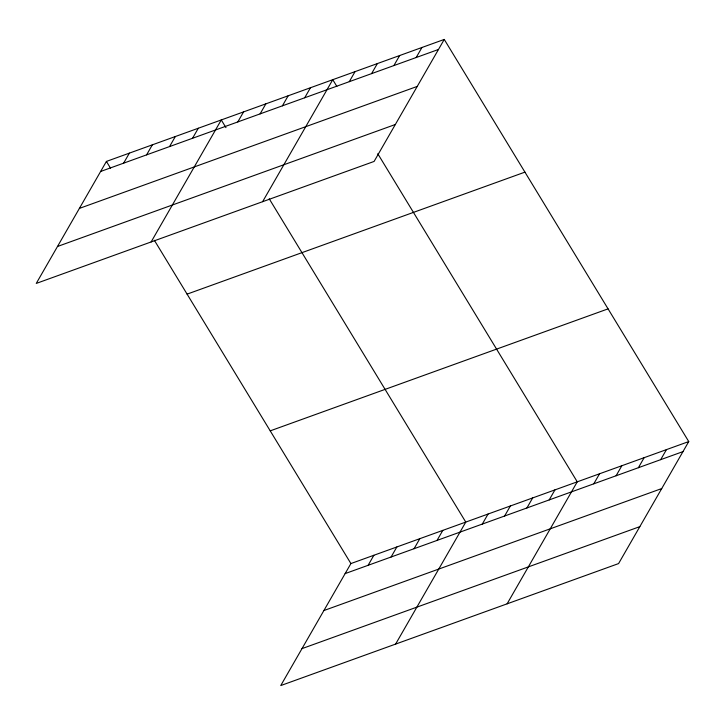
<?xml version="1.0" encoding="UTF-8"?>
<svg xmlns="http://www.w3.org/2000/svg" width="725" height="725" viewBox="0 0 725 725"><rect width="100%" height="100%" fill="white"/><g stroke="black" fill="none" stroke-linecap="round" stroke-linejoin="round"><path stroke-width="1.09" d="M444.253 39.431L106.412 161.421L36.25 283.43L374.091 161.439L444.253 39.431L688.75 441.57L618.588 563.579L280.747 685.569L350.909 563.561L688.75 441.57M123.613 163.17L129.385 153.129M146.586 154.869L152.359 144.828M169.559 146.577L175.332 136.536M192.533 138.285L198.306 128.243M151.117 241.96L221.279 119.942L225.955 127.636M237.8 121.936L243.573 111.895M260.094 113.879L265.867 103.838M282.397 105.832L288.169 95.791M304.69 97.775L310.463 87.734M262.604 201.695L332.766 79.687L336.853 86.42M349.287 81.671L355.06 71.639M371.581 73.624L377.362 63.582M393.883 65.576L399.656 55.535M416.177 57.52L421.95 47.478M368.11 565.31L373.882 555.268M391.083 557.008L396.856 546.967M414.057 548.716L419.829 538.675M437.03 540.424L442.803 530.383M395.614 644.09L465.776 522.082L269.22 198.795M482.297 524.075L488.07 514.034M504.6 516.019L510.373 505.978M526.894 507.971L532.667 497.93M549.188 499.915L554.96 489.873M507.101 603.834L577.263 481.826L377.779 153.736M593.784 483.811L599.557 473.769M616.087 475.763L621.86 465.722M638.381 467.707L644.153 457.665M660.674 459.659L666.456 449.618M100.639 171.462L438.48 49.472M79.387 208.41L417.228 86.42M57.502 246.482L395.343 124.492M187.095 294.132L524.936 172.133M270.226 430.858L608.067 308.859M345.136 573.602L682.977 451.612M323.885 610.55L661.726 488.559M301.999 648.621L639.84 526.631M106.412 161.421L110.499 168.155M154.352 240.274L350.909 563.561"/></g></svg>
